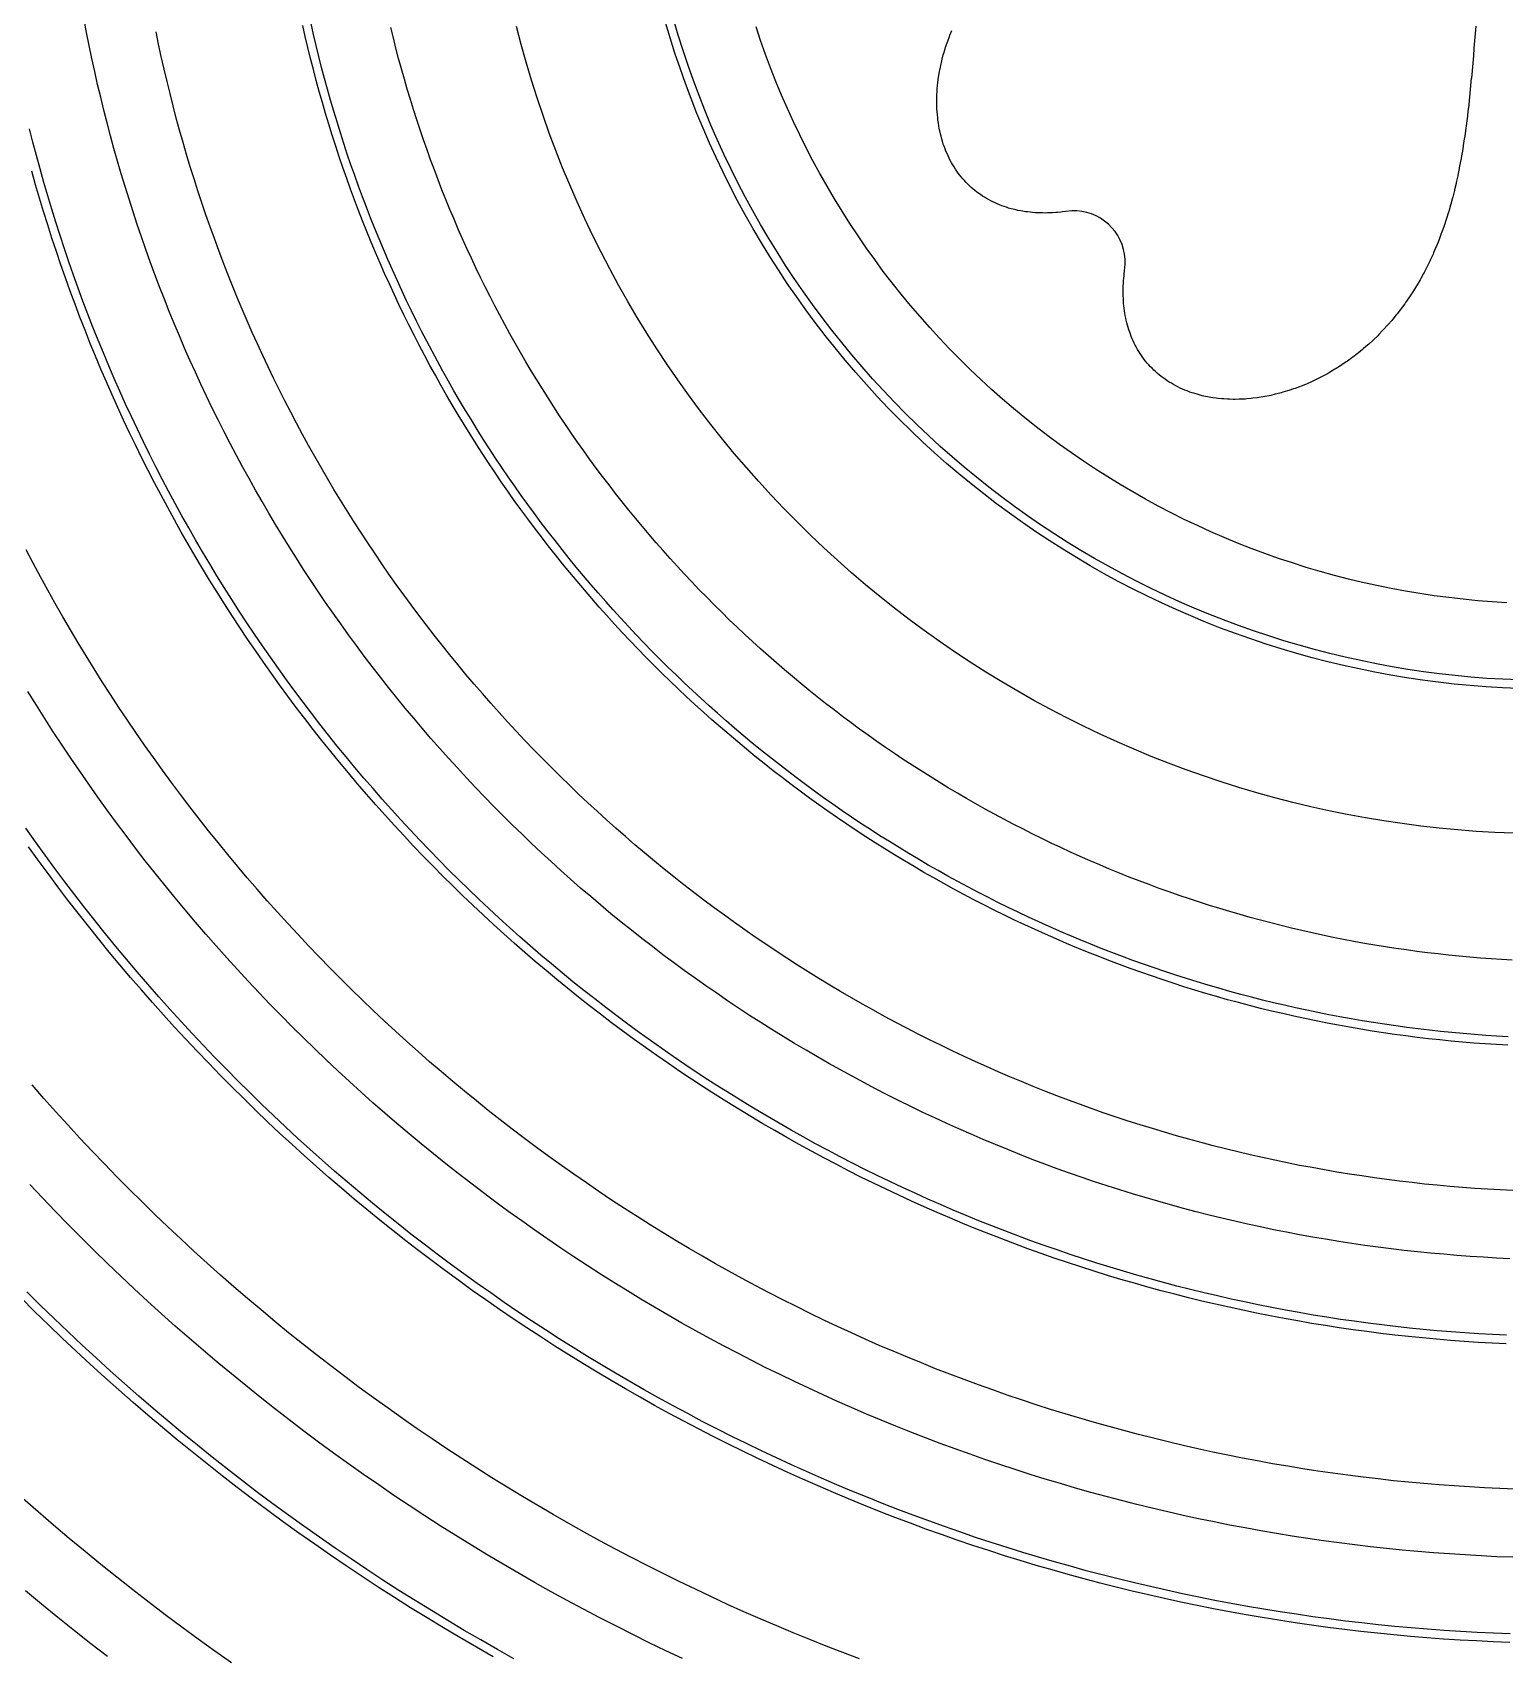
# Model space of a CAD drawing. Header units: metres. Extents: x 10 to 1210, y 10 to 2773.
# Drawn here: x 278.9 to 451.6, y 2079.5 to 2270 of the extents above; entities that cross this region are included whole.
import ezdxf

# ---------------------------------------------------------------- set-up
doc = ezdxf.new("R2010")
doc.units = ezdxf.units.M
for name, color, linetype in [('ACIKLIK', 5, 'Continuous'), ('CAM_SABLON', 4, 'Continuous'), ('DIS_KENAR_V91_Z3', 1, 'Continuous'), ('LAMBA_T4_Z4', 3, 'Continuous')]:
    doc.layers.add(name, color=color, linetype=linetype)

msp = doc.modelspace()

# ---------------------------------------------------------------- linework, layer by layer
at = {"layer": 'ACIKLIK'}
for points in [[(452.24, 2126.17), (450.68, 2126.24), (449.13, 2126.33), (447.58, 2126.43), (446.03, 2126.55), (444.49, 2126.68), (442.94, 2126.82), (441.39, 2126.98), (439.85, 2127.14), (438.31, 2127.33), (436.77, 2127.52), (435.23, 2127.73), (433.69, 2127.96), (432.15, 2128.19), (430.62, 2128.44), (429.09, 2128.7), (427.56, 2128.98), (426.04, 2129.27), (424.51, 2129.57), (422.99, 2129.89), (421.47, 2130.22), (419.96, 2130.56), (418.45, 2130.92), (416.94, 2131.29), (415.43, 2131.67), (413.93, 2132.07), (412.43, 2132.47), (410.94, 2132.9), (409.45, 2133.33), (407.96, 2133.78), (406.47, 2134.24), (405, 2134.71), (403.52, 2135.2), (402.05, 2135.7), (400.58, 2136.21), (399.12, 2136.73), (397.66, 2137.27), (396.21, 2137.82), (394.76, 2138.39), (393.32, 2138.96), (391.88, 2139.55), (390.45, 2140.15), (389.02, 2140.76), (387.6, 2141.39), (386.18, 2142.03), (384.77, 2142.68), (383.37, 2143.34), (381.97, 2144.01), (380.58, 2144.7), (379.19, 2145.4), (377.81, 2146.11), (376.43, 2146.84), (375.07, 2147.57), (373.7, 2148.32), (372.35, 2149.08), (371, 2149.85), (369.66, 2150.63), (368.32, 2151.42), (367, 2152.23), (365.67, 2153.05), (364.36, 2153.88), (363.05, 2154.72), (361.76, 2155.57), (360.46, 2156.43), (359.18, 2157.31), (357.9, 2158.19), (356.64, 2159.09), (355.37, 2160), (354.12, 2160.91), (352.88, 2161.84), (351.64, 2162.78), (350.41, 2163.73), (349.19, 2164.7), (347.98, 2165.67), (346.78, 2166.65), (345.58, 2167.64), (344.4, 2168.65), (343.22, 2169.66), (342.05, 2170.69), (340.89, 2171.72), (339.75, 2172.76), (338.6, 2173.82), (337.47, 2174.88), (336.35, 2175.96), (335.24, 2177.04), (334.14, 2178.14), (333.04, 2179.24), (331.96, 2180.35), (330.88, 2181.47), (329.82, 2182.6), (328.76, 2183.75), (327.72, 2184.89), (326.69, 2186.05), (325.66, 2187.22), (324.65, 2188.4), (323.64, 2189.58), (322.65, 2190.78), (321.67, 2191.98), (320.7, 2193.19), (319.73, 2194.41), (318.78, 2195.64), (317.84, 2196.88), (316.91, 2198.12), (316, 2199.37), (315.09, 2200.64), (314.19, 2201.9), (313.31, 2203.18), (312.43, 2204.46), (311.57, 2205.76), (310.72, 2207.05), (309.88, 2208.36), (309.05, 2209.67), (308.23, 2211), (307.42, 2212.32), (306.63, 2213.66), (305.85, 2215), (305.08, 2216.35), (304.32, 2217.7), (303.57, 2219.07), (302.84, 2220.43), (302.11, 2221.81), (301.4, 2223.19), (300.7, 2224.58), (300.01, 2225.97), (299.34, 2227.37), (298.68, 2228.77), (298.03, 2230.18), (297.39, 2231.6), (296.76, 2233.02), (296.15, 2234.45), (295.55, 2235.88), (294.96, 2237.32), (294.39, 2238.76), (293.82, 2240.21), (293.27, 2241.66), (292.73, 2243.12), (292.21, 2244.58), (291.7, 2246.05), (291.2, 2247.52), (290.71, 2249), (290.24, 2250.47), (289.78, 2251.96), (289.33, 2253.45), (288.9, 2254.94), (288.47, 2256.43), (288.07, 2257.93), (287.67, 2259.43), (287.29, 2260.94), (286.92, 2262.45), (286.56, 2263.96), (286.22, 2265.47), (285.89, 2266.99), (285.57, 2268.51), (285.27, 2270.04), (284.98, 2271.56)], [(452.52, 2161.2), (451.27, 2161.27), (450.02, 2161.35), (448.78, 2161.44), (447.54, 2161.54), (446.29, 2161.66), (445.05, 2161.78), (443.81, 2161.92), (442.57, 2162.07), (441.33, 2162.22), (440.1, 2162.39), (438.86, 2162.57), (437.63, 2162.76), (436.4, 2162.96), (435.17, 2163.17), (433.94, 2163.39), (432.71, 2163.63), (431.49, 2163.87), (430.27, 2164.13), (429.05, 2164.39), (427.83, 2164.67), (426.62, 2164.95), (425.41, 2165.25), (424.2, 2165.56), (422.99, 2165.87), (421.78, 2166.2), (420.58, 2166.54), (419.39, 2166.89), (418.19, 2167.25), (417, 2167.62), (415.81, 2168), (414.63, 2168.39), (413.44, 2168.79), (412.27, 2169.2), (411.09, 2169.62), (409.92, 2170.06), (408.75, 2170.5), (407.59, 2170.95), (406.43, 2171.41), (405.28, 2171.89), (404.13, 2172.37), (402.98, 2172.86), (401.84, 2173.36), (400.7, 2173.88), (399.57, 2174.4), (398.44, 2174.93), (397.31, 2175.47), (396.19, 2176.02), (395.08, 2176.59), (393.97, 2177.16), (392.87, 2177.74), (391.77, 2178.33), (390.67, 2178.93), (389.58, 2179.54), (388.5, 2180.16), (387.42, 2180.79), (386.35, 2181.43), (385.28, 2182.07), (384.22, 2182.73), (383.17, 2183.4), (382.12, 2184.07), (381.07, 2184.75), (380.04, 2185.45), (379, 2186.15), (377.98, 2186.86), (376.96, 2187.58), (375.95, 2188.31), (374.94, 2189.05), (373.94, 2189.8), (372.95, 2190.55), (371.96, 2191.31), (370.98, 2192.09), (370.01, 2192.87), (369.04, 2193.66), (368.08, 2194.46), (367.13, 2195.26), (366.18, 2196.08), (365.25, 2196.9), (364.31, 2197.73), (363.39, 2198.57), (362.47, 2199.42), (361.57, 2200.27), (360.66, 2201.13), (359.77, 2202.01), (358.88, 2202.88), (358.01, 2203.77), (357.13, 2204.66), (356.27, 2205.57), (355.42, 2206.47), (354.57, 2207.39), (353.73, 2208.31), (352.9, 2209.25), (352.08, 2210.18), (351.26, 2211.13), (350.46, 2212.08), (349.66, 2213.04), (348.87, 2214.01), (348.09, 2214.98), (347.31, 2215.96), (346.55, 2216.95), (345.8, 2217.94), (345.05, 2218.94), (344.31, 2219.95), (343.58, 2220.96), (342.86, 2221.98), (342.15, 2223), (341.45, 2224.04), (340.75, 2225.07), (340.07, 2226.12), (339.4, 2227.17), (338.73, 2228.22), (338.07, 2229.28), (337.43, 2230.35), (336.79, 2231.42), (336.16, 2232.5), (335.54, 2233.58), (334.93, 2234.67), (334.33, 2235.77), (333.74, 2236.87), (333.16, 2237.97), (332.59, 2239.08), (332.02, 2240.19), (331.47, 2241.31), (330.93, 2242.44), (330.4, 2243.57), (329.88, 2244.7), (329.36, 2245.84), (328.86, 2246.98), (328.37, 2248.13), (327.89, 2249.28), (327.41, 2250.43), (326.95, 2251.59), (326.5, 2252.75), (326.06, 2253.92), (325.62, 2255.09), (325.2, 2256.27), (324.79, 2257.44), (324.39, 2258.63), (324, 2259.81), (323.62, 2261), (323.25, 2262.19), (322.89, 2263.39), (322.54, 2264.58), (322.2, 2265.78), (321.87, 2266.99), (321.56, 2268.2), (321.25, 2269.41), (320.95, 2270.62)], [(451.87, 2203.14), (450.16, 2203.24), (448.46, 2203.37), (446.76, 2203.54), (445.06, 2203.73), (443.36, 2203.95), (441.67, 2204.21), (439.98, 2204.49), (438.3, 2204.8), (436.62, 2205.14), (434.96, 2205.51), (433.29, 2205.91), (431.64, 2206.34), (429.99, 2206.8), (428.35, 2207.28), (426.72, 2207.8), (425.09, 2208.34), (423.48, 2208.91), (421.88, 2209.51), (420.29, 2210.14), (418.71, 2210.79), (417.14, 2211.47), (415.58, 2212.18), (414.04, 2212.92), (412.51, 2213.68), (410.99, 2214.47), (409.49, 2215.29), (408, 2216.13), (406.53, 2217), (405.07, 2217.89), (403.63, 2218.81), (402.2, 2219.76), (400.79, 2220.72), (399.4, 2221.72), (398.02, 2222.73), (396.67, 2223.78), (395.33, 2224.84), (394.01, 2225.93), (392.71, 2227.04), (391.43, 2228.17), (390.16, 2229.33), (388.92, 2230.51), (387.7, 2231.7), (386.51, 2232.92), (385.33, 2234.16), (384.17, 2235.43), (383.04, 2236.71), (381.93, 2238.01), (380.84, 2239.33), (379.78, 2240.67), (378.73, 2242.02), (377.72, 2243.4), (376.72, 2244.79), (375.76, 2246.2), (374.81, 2247.63), (373.89, 2249.07), (373, 2250.53), (372.13, 2252), (371.29, 2253.49), (370.47, 2254.99), (369.68, 2256.51), (368.92, 2258.04), (368.18, 2259.58), (367.47, 2261.14), (366.79, 2262.71), (366.14, 2264.29), (365.51, 2265.88), (364.91, 2267.48), (364.34, 2269.09), (363.8, 2270.72)], [(452.57, 2091.13), (450.71, 2091.2), (448.85, 2091.29), (447, 2091.4), (445.14, 2091.52), (443.29, 2091.66), (441.44, 2091.81), (439.58, 2091.98), (437.74, 2092.17), (435.89, 2092.37), (434.04, 2092.59), (432.2, 2092.82), (430.36, 2093.07), (428.52, 2093.34), (426.68, 2093.62), (424.84, 2093.92), (423.01, 2094.24), (421.18, 2094.57), (419.36, 2094.91), (417.53, 2095.28), (415.71, 2095.65), (413.9, 2096.05), (412.09, 2096.46), (410.28, 2096.89), (408.47, 2097.33), (406.67, 2097.78), (404.87, 2098.26), (403.08, 2098.75), (401.29, 2099.25), (399.5, 2099.77), (397.72, 2100.31), (395.95, 2100.86), (394.18, 2101.43), (392.41, 2102.01), (390.65, 2102.6), (388.9, 2103.22), (387.15, 2103.85), (385.41, 2104.49), (383.67, 2105.15), (381.94, 2105.82), (380.21, 2106.51), (378.49, 2107.21), (376.77, 2107.93), (375.07, 2108.67), (373.37, 2109.42), (371.67, 2110.18), (369.98, 2110.96), (368.3, 2111.75), (366.63, 2112.56), (364.96, 2113.38), (363.3, 2114.22), (361.65, 2115.07), (360, 2115.93), (358.37, 2116.81), (356.74, 2117.71), (355.11, 2118.61), (353.5, 2119.54), (351.89, 2120.47), (350.3, 2121.42), (348.71, 2122.39), (347.13, 2123.37), (345.56, 2124.36), (343.99, 2125.36), (342.44, 2126.38), (340.89, 2127.42), (339.36, 2128.46), (337.83, 2129.52), (336.31, 2130.59), (334.8, 2131.68), (333.3, 2132.78), (331.81, 2133.89), (330.33, 2135.02), (328.86, 2136.15), (327.4, 2137.3), (325.95, 2138.47), (324.52, 2139.64), (323.09, 2140.83), (321.67, 2142.03), (320.26, 2143.25), (318.86, 2144.47), (317.48, 2145.71), (316.1, 2146.96), (314.73, 2148.22), (313.38, 2149.5), (312.04, 2150.78), (310.71, 2152.08), (309.39, 2153.39), (308.08, 2154.71), (306.78, 2156.04), (305.5, 2157.38), (304.22, 2158.73), (302.96, 2160.1), (301.71, 2161.48), (300.47, 2162.86), (299.25, 2164.26), (298.03, 2165.67), (296.83, 2167.09), (295.64, 2168.52), (294.47, 2169.95), (293.3, 2171.4), (292.15, 2172.86), (291.02, 2174.33), (289.89, 2175.81), (288.78, 2177.3), (287.68, 2178.8), (286.59, 2180.31), (285.52, 2181.83), (284.46, 2183.36), (283.42, 2184.89), (282.38, 2186.44), (281.36, 2187.99), (280.36, 2189.56), (279.37, 2191.13), (278.39, 2192.71)], [(355.19, 2079.24), (353.23, 2080.16), (351.28, 2081.1), (349.34, 2082.06), (347.41, 2083.03), (345.49, 2084.02), (343.57, 2085.03), (341.66, 2086.05), (339.77, 2087.09), (337.88, 2088.15), (336, 2089.23), (334.13, 2090.32), (332.27, 2091.42), (330.42, 2092.55), (328.58, 2093.68), (326.75, 2094.84), (324.93, 2096.01), (323.12, 2097.2), (321.32, 2098.4), (319.53, 2099.62), (317.75, 2100.85), (315.99, 2102.1), (314.23, 2103.36), (312.48, 2104.64), (310.75, 2105.94), (309.03, 2107.25), (307.32, 2108.57), (305.62, 2109.91), (303.93, 2111.27), (302.25, 2112.64), (300.59, 2114.02), (298.94, 2115.42), (297.3, 2116.83), (295.67, 2118.26), (294.06, 2119.7), (292.45, 2121.16), (290.86, 2122.62), (289.29, 2124.11), (287.72, 2125.6), (286.17, 2127.11), (284.64, 2128.64), (283.11, 2130.17), (281.6, 2131.72), (280.11, 2133.29), (278.62, 2134.86)], [(287.72, 2079.48), (285.77, 2080.99), (283.83, 2082.52), (281.9, 2084.07), (279.99, 2085.63), (278.09, 2087.21)]]:
    msp.add_lwpolyline(points, dxfattribs=at)
at = {"layer": 'CAM_SABLON'}
for points in [[(453.27, 2194.07), (451.4, 2194.15), (449.54, 2194.26), (447.67, 2194.41), (445.82, 2194.59), (443.96, 2194.8), (442.11, 2195.04), (440.26, 2195.32), (438.42, 2195.63), (436.58, 2195.97), (434.75, 2196.34), (432.93, 2196.74), (431.11, 2197.18), (429.31, 2197.65), (427.51, 2198.15), (425.72, 2198.68), (423.94, 2199.24), (422.16, 2199.83), (420.4, 2200.45), (418.65, 2201.11), (416.92, 2201.79), (415.19, 2202.51), (413.48, 2203.25), (411.78, 2204.03), (410.09, 2204.83), (408.42, 2205.66), (406.77, 2206.53), (405.13, 2207.42), (403.5, 2208.34), (401.89, 2209.28), (400.3, 2210.26), (398.72, 2211.26), (397.17, 2212.29), (395.63, 2213.35), (394.11, 2214.44), (392.61, 2215.55), (391.12, 2216.68), (389.66, 2217.85), (388.22, 2219.03), (386.8, 2220.25), (385.4, 2221.48), (384.03, 2222.75), (382.67, 2224.03), (381.34, 2225.34), (380.03, 2226.67), (378.75, 2228.03), (377.48, 2229.4), (376.25, 2230.8), (375.03, 2232.22), (373.85, 2233.66), (372.68, 2235.12), (371.55, 2236.61), (370.44, 2238.11), (369.35, 2239.63), (368.29, 2241.17), (367.26, 2242.72), (366.26, 2244.3), (365.28, 2245.89), (364.34, 2247.5), (363.42, 2249.13), (362.53, 2250.77), (361.66, 2252.42), (360.83, 2254.09), (360.03, 2255.78), (359.25, 2257.48), (358.51, 2259.19), (357.79, 2260.92), (357.11, 2262.65), (356.45, 2264.4), (355.83, 2266.16), (355.24, 2267.94), (354.68, 2269.72), (354.15, 2271.51)], [(452.04, 2152.21), (450.72, 2152.28), (449.4, 2152.37), (448.07, 2152.47), (446.75, 2152.58), (445.43, 2152.7), (444.11, 2152.83), (442.79, 2152.98), (441.48, 2153.13), (440.16, 2153.3), (438.85, 2153.48), (437.53, 2153.67), (436.22, 2153.87), (434.91, 2154.08), (433.61, 2154.31), (432.3, 2154.55), (431, 2154.79), (429.7, 2155.05), (428.4, 2155.32), (427.1, 2155.6), (425.81, 2155.9), (424.52, 2156.2), (423.23, 2156.52), (421.94, 2156.84), (420.66, 2157.18), (419.38, 2157.53), (418.1, 2157.89), (416.83, 2158.26), (415.56, 2158.64), (414.29, 2159.04), (413.03, 2159.44), (411.77, 2159.85), (410.51, 2160.28), (409.26, 2160.72), (408.01, 2161.17), (406.77, 2161.63), (405.53, 2162.1), (404.29, 2162.58), (403.06, 2163.07), (401.83, 2163.57), (400.61, 2164.08), (399.39, 2164.61), (398.18, 2165.14), (396.97, 2165.69), (395.76, 2166.24), (394.56, 2166.81), (393.37, 2167.38), (392.18, 2167.97), (390.99, 2168.57), (389.81, 2169.17), (388.64, 2169.79), (387.47, 2170.42), (386.31, 2171.06), (385.15, 2171.71), (384, 2172.36), (382.85, 2173.03), (381.71, 2173.71), (380.58, 2174.4), (379.45, 2175.1), (378.33, 2175.8), (377.21, 2176.52), (376.11, 2177.25), (375, 2177.99), (373.91, 2178.73), (372.82, 2179.49), (371.73, 2180.25), (370.66, 2181.03), (369.59, 2181.81), (368.52, 2182.61), (367.47, 2183.41), (366.42, 2184.22), (365.38, 2185.04), (364.34, 2185.87), (363.32, 2186.71), (362.3, 2187.56), (361.28, 2188.42), (360.28, 2189.28), (359.28, 2190.16), (358.29, 2191.04), (357.31, 2191.93), (356.34, 2192.83), (355.37, 2193.74), (354.41, 2194.66), (353.46, 2195.59), (352.52, 2196.52), (351.59, 2197.46), (350.66, 2198.41), (349.74, 2199.37), (348.83, 2200.34), (347.93, 2201.31), (347.04, 2202.29), (346.16, 2203.28), (345.28, 2204.28), (344.42, 2205.28), (343.56, 2206.3), (342.71, 2207.32), (341.87, 2208.34), (341.04, 2209.38), (340.22, 2210.42), (339.41, 2211.47), (338.61, 2212.52), (337.81, 2213.59), (337.03, 2214.66), (336.25, 2215.73), (335.49, 2216.82), (334.73, 2217.91), (333.99, 2219), (333.25, 2220.11), (332.52, 2221.21), (331.8, 2222.33), (331.1, 2223.45), (330.4, 2224.58), (329.71, 2225.71), (329.03, 2226.85), (328.36, 2228), (327.71, 2229.15), (327.06, 2230.31), (326.42, 2231.47), (325.79, 2232.64), (325.17, 2233.81), (324.57, 2234.99), (323.97, 2236.18), (323.38, 2237.37), (322.81, 2238.56), (322.24, 2239.76), (321.69, 2240.97), (321.14, 2242.18), (320.61, 2243.39), (320.08, 2244.61), (319.57, 2245.83), (319.07, 2247.06), (318.58, 2248.29), (318.1, 2249.53), (317.63, 2250.77), (317.17, 2252.01), (316.72, 2253.26), (316.28, 2254.51), (315.85, 2255.77), (315.44, 2257.03), (315.04, 2258.29), (314.64, 2259.56), (314.26, 2260.83), (313.89, 2262.1), (313.53, 2263.38), (313.18, 2264.66), (312.84, 2265.94), (312.52, 2267.23), (312.2, 2268.52), (311.9, 2269.81), (311.6, 2271.1)], [(451.84, 2117.18), (450.21, 2117.26), (448.58, 2117.35), (446.96, 2117.46), (445.33, 2117.58), (443.7, 2117.71), (442.08, 2117.86), (440.45, 2118.02), (438.83, 2118.2), (437.21, 2118.39), (435.59, 2118.6), (433.97, 2118.82), (432.36, 2119.05), (430.75, 2119.3), (429.14, 2119.56), (427.53, 2119.84), (425.92, 2120.13), (424.32, 2120.44), (422.72, 2120.75), (421.12, 2121.09), (419.53, 2121.43), (417.93, 2121.79), (416.35, 2122.17), (414.76, 2122.55), (413.18, 2122.96), (411.6, 2123.37), (410.03, 2123.8), (408.46, 2124.24), (406.89, 2124.7), (405.33, 2125.17), (403.77, 2125.66), (402.21, 2126.15), (400.66, 2126.66), (399.12, 2127.19), (397.58, 2127.73), (396.04, 2128.28), (394.51, 2128.84), (392.99, 2129.42), (391.46, 2130.01), (389.95, 2130.62), (388.44, 2131.23), (386.93, 2131.87), (385.43, 2132.51), (383.94, 2133.17), (382.45, 2133.84), (380.97, 2134.52), (379.49, 2135.22), (378.02, 2135.93), (376.56, 2136.65), (375.1, 2137.38), (373.65, 2138.13), (372.21, 2138.89), (370.77, 2139.66), (369.34, 2140.45), (367.92, 2141.24), (366.5, 2142.05), (365.09, 2142.88), (363.69, 2143.71), (362.29, 2144.56), (360.91, 2145.42), (359.53, 2146.29), (358.15, 2147.17), (356.79, 2148.06), (355.43, 2148.97), (354.08, 2149.89), (352.74, 2150.82), (351.41, 2151.76), (350.08, 2152.71), (348.77, 2153.68), (347.46, 2154.66), (346.16, 2155.64), (344.87, 2156.64), (343.59, 2157.65), (342.32, 2158.67), (341.05, 2159.71), (339.8, 2160.75), (338.55, 2161.8), (337.32, 2162.87), (336.09, 2163.95), (334.87, 2165.03), (333.66, 2166.13), (332.47, 2167.24), (331.28, 2168.36), (330.1, 2169.48), (328.93, 2170.62), (327.77, 2171.77), (326.62, 2172.93), (325.48, 2174.1), (324.36, 2175.28), (323.24, 2176.47), (322.13, 2177.66), (321.03, 2178.87), (319.95, 2180.09), (318.87, 2181.32), (317.8, 2182.55), (316.75, 2183.8), (315.71, 2185.05), (314.67, 2186.32), (313.65, 2187.59), (312.64, 2188.87), (311.64, 2190.16), (310.66, 2191.46), (309.68, 2192.77), (308.71, 2194.08), (307.76, 2195.41), (306.82, 2196.74), (305.89, 2198.08), (304.97, 2199.43), (304.06, 2200.79), (303.17, 2202.15), (302.29, 2203.53), (301.42, 2204.91), (300.56, 2206.29), (299.71, 2207.69), (298.88, 2209.09), (298.05, 2210.5), (297.24, 2211.92), (296.45, 2213.34), (295.66, 2214.77), (294.89, 2216.21), (294.13, 2217.65), (293.38, 2219.1), (292.65, 2220.56), (291.93, 2222.02), (291.22, 2223.49), (290.52, 2224.97), (289.84, 2226.45), (289.17, 2227.94), (288.51, 2229.43), (287.87, 2230.93), (287.23, 2232.44), (286.62, 2233.95), (286.01, 2235.46), (285.42, 2236.99), (284.84, 2238.51), (284.28, 2240.04), (283.73, 2241.58), (283.19, 2243.12), (282.66, 2244.66), (282.15, 2246.21), (281.66, 2247.77), (281.17, 2249.33), (280.7, 2250.89), (280.24, 2252.46), (279.8, 2254.03), (279.37, 2255.6), (278.96, 2257.18), (278.55, 2258.76)], [(452.25, 2082.14), (450.32, 2082.21), (448.38, 2082.3), (446.45, 2082.41), (444.51, 2082.54), (442.58, 2082.68), (440.65, 2082.84), (438.72, 2083.02), (436.79, 2083.22), (434.87, 2083.43), (432.95, 2083.65), (431.02, 2083.9), (429.1, 2084.16), (427.19, 2084.44), (425.27, 2084.73), (423.36, 2085.04), (421.45, 2085.37), (419.54, 2085.72), (417.64, 2086.08), (415.74, 2086.46), (413.84, 2086.85), (411.95, 2087.26), (410.06, 2087.69), (408.18, 2088.13), (406.29, 2088.59), (404.42, 2089.07), (402.54, 2089.56), (400.67, 2090.07), (398.81, 2090.6), (396.95, 2091.14), (395.09, 2091.7), (393.24, 2092.28), (391.4, 2092.87), (389.56, 2093.47), (387.72, 2094.1), (385.89, 2094.73), (384.07, 2095.39), (382.25, 2096.06), (380.44, 2096.75), (378.64, 2097.45), (376.84, 2098.17), (375.04, 2098.9), (373.26, 2099.65), (371.48, 2100.41), (369.7, 2101.19), (367.94, 2101.99), (366.18, 2102.8), (364.43, 2103.63), (362.68, 2104.47), (360.94, 2105.32), (359.21, 2106.2), (357.49, 2107.08), (355.78, 2107.99), (354.07, 2108.9), (352.37, 2109.83), (350.68, 2110.78), (349, 2111.74), (347.33, 2112.72), (345.66, 2113.71), (344.01, 2114.71), (342.36, 2115.73), (340.72, 2116.77), (339.09, 2117.82), (337.47, 2118.88), (335.86, 2119.95), (334.26, 2121.04), (332.67, 2122.15), (331.08, 2123.27), (329.51, 2124.4), (327.95, 2125.54), (326.4, 2126.7), (324.86, 2127.88), (323.32, 2129.06), (321.8, 2130.26), (320.29, 2131.47), (318.79, 2132.7), (317.3, 2133.94), (315.82, 2135.19), (314.36, 2136.45), (312.9, 2137.73), (311.45, 2139.02), (310.02, 2140.32), (308.6, 2141.64), (307.19, 2142.97), (305.79, 2144.31), (304.4, 2145.66), (303.02, 2147.02), (301.66, 2148.4), (300.31, 2149.79), (298.97, 2151.19), (297.64, 2152.6), (296.32, 2154.02), (295.02, 2155.45), (293.73, 2156.9), (292.45, 2158.36), (291.19, 2159.82), (289.94, 2161.3), (288.7, 2162.79), (287.47, 2164.29), (286.26, 2165.8), (285.06, 2167.32), (283.88, 2168.86), (282.7, 2170.4), (281.54, 2171.95), (280.4, 2173.51), (279.27, 2175.08), (278.15, 2176.67)], [(335.4, 2079.22), (333.45, 2080.32), (331.5, 2081.43), (329.56, 2082.56), (327.64, 2083.71), (325.72, 2084.87), (323.81, 2086.05), (321.91, 2087.25), (320.03, 2088.46), (318.15, 2089.69), (316.29, 2090.94), (314.43, 2092.2), (312.59, 2093.48), (310.76, 2094.77), (308.94, 2096.08), (307.13, 2097.41), (305.33, 2098.75), (303.55, 2100.11), (301.78, 2101.48), (300.01, 2102.87), (298.26, 2104.27), (296.53, 2105.69), (294.8, 2107.13), (293.09, 2108.58), (291.39, 2110.04), (289.71, 2111.52), (288.03, 2113.01), (286.37, 2114.52), (284.73, 2116.04), (283.09, 2117.58), (281.47, 2119.13), (279.87, 2120.69), (278.27, 2122.27)]]:
    msp.add_lwpolyline(points, dxfattribs=at)
at = {"layer": 'DIS_KENAR_V91_Z3'}
for points in [[(452.58, 2134.16), (451.1, 2134.23), (449.62, 2134.32), (448.14, 2134.41), (446.66, 2134.52), (445.18, 2134.65), (443.71, 2134.78), (442.23, 2134.93), (440.76, 2135.09), (439.28, 2135.27), (437.81, 2135.45), (436.34, 2135.65), (434.87, 2135.87), (433.41, 2136.09), (431.94, 2136.33), (430.48, 2136.58), (429.02, 2136.85), (427.56, 2137.12), (426.11, 2137.41), (424.66, 2137.71), (423.21, 2138.03), (421.76, 2138.36), (420.31, 2138.7), (418.87, 2139.05), (417.44, 2139.41), (416, 2139.79), (414.57, 2140.18), (413.14, 2140.59), (411.72, 2141), (410.3, 2141.43), (408.88, 2141.87), (407.47, 2142.32), (406.06, 2142.78), (404.65, 2143.26), (403.25, 2143.75), (401.86, 2144.25), (400.46, 2144.77), (399.08, 2145.29), (397.69, 2145.83), (396.32, 2146.38), (394.94, 2146.94), (393.58, 2147.51), (392.21, 2148.1), (390.85, 2148.7), (389.5, 2149.31), (388.15, 2149.93), (386.81, 2150.56), (385.48, 2151.21), (384.15, 2151.86), (382.82, 2152.53), (381.5, 2153.21), (380.19, 2153.9), (378.88, 2154.6), (377.58, 2155.31), (376.29, 2156.04), (375, 2156.78), (373.72, 2157.52), (372.44, 2158.28), (371.18, 2159.05), (369.91, 2159.83), (368.66, 2160.62), (367.41, 2161.43), (366.17, 2162.24), (364.94, 2163.06), (363.71, 2163.9), (362.49, 2164.74), (361.28, 2165.6), (360.08, 2166.47), (358.88, 2167.34), (357.69, 2168.23), (356.51, 2169.13), (355.34, 2170.04), (354.17, 2170.96), (353.02, 2171.89), (351.87, 2172.82), (350.73, 2173.77), (349.59, 2174.73), (348.47, 2175.7), (347.35, 2176.68), (346.25, 2177.67), (345.15, 2178.66), (344.06, 2179.67), (342.98, 2180.69), (341.91, 2181.71), (340.85, 2182.75), (339.79, 2183.79), (338.75, 2184.85), (337.71, 2185.91), (336.69, 2186.98), (335.67, 2188.06), (334.66, 2189.15), (333.67, 2190.25), (332.68, 2191.35), (331.7, 2192.47), (330.73, 2193.59), (329.77, 2194.73), (328.82, 2195.87), (327.89, 2197.02), (326.96, 2198.17), (326.04, 2199.34), (325.13, 2200.51), (324.23, 2201.69), (323.34, 2202.88), (322.47, 2204.08), (321.6, 2205.28), (320.74, 2206.49), (319.9, 2207.71), (319.06, 2208.94), (318.24, 2210.17), (317.43, 2211.41), (316.62, 2212.66), (315.83, 2213.91), (315.05, 2215.18), (314.28, 2216.44), (313.52, 2217.72), (312.78, 2219), (312.04, 2220.29), (311.31, 2221.58), (310.6, 2222.88), (309.9, 2224.19), (309.21, 2225.5), (308.53, 2226.82), (307.86, 2228.15), (307.21, 2229.48), (306.56, 2230.81), (305.93, 2232.15), (305.31, 2233.5), (304.7, 2234.85), (304.1, 2236.21), (303.51, 2237.58), (302.94, 2238.94), (302.38, 2240.32), (301.83, 2241.69), (301.29, 2243.08), (300.77, 2244.46), (300.25, 2245.86), (299.75, 2247.25), (299.26, 2248.65), (298.78, 2250.06), (298.32, 2251.47), (297.87, 2252.88), (297.43, 2254.3), (297, 2255.72), (296.59, 2257.14), (296.18, 2258.57), (295.79, 2260), (295.41, 2261.44), (295.05, 2262.87), (294.7, 2264.31), (294.36, 2265.76), (294.03, 2267.21), (293.71, 2268.66), (293.41, 2270.11)], [(452.64, 2176.08), (450.46, 2176.17), (448.28, 2176.3), (446.11, 2176.48), (443.93, 2176.68), (441.77, 2176.93), (439.6, 2177.22), (437.45, 2177.54), (435.29, 2177.9), (433.15, 2178.3), (431.01, 2178.73), (428.88, 2179.2), (426.76, 2179.71), (424.65, 2180.26), (422.55, 2180.84), (420.45, 2181.46), (418.37, 2182.12), (416.3, 2182.81), (414.25, 2183.54), (412.2, 2184.3), (410.17, 2185.1), (408.16, 2185.94), (406.16, 2186.81), (404.17, 2187.71), (402.2, 2188.65), (400.25, 2189.62), (398.32, 2190.63), (396.4, 2191.67), (394.5, 2192.75), (392.62, 2193.85), (390.76, 2194.99), (388.92, 2196.17), (387.1, 2197.37), (385.3, 2198.61), (383.53, 2199.87), (381.77, 2201.17), (380.04, 2202.5), (378.33, 2203.86), (376.65, 2205.24), (374.99, 2206.66), (373.36, 2208.11), (371.75, 2209.58), (370.17, 2211.08), (368.61, 2212.61), (367.08, 2214.17), (365.58, 2215.75), (364.11, 2217.36), (362.66, 2218.99), (361.24, 2220.65), (359.86, 2222.33), (358.5, 2224.04), (357.17, 2225.77), (355.87, 2227.53), (354.61, 2229.3), (353.37, 2231.1), (352.17, 2232.92), (350.99, 2234.76), (349.85, 2236.62), (348.75, 2238.5), (347.67, 2240.4), (346.63, 2242.32), (345.62, 2244.25), (344.65, 2246.2), (343.71, 2248.17), (342.81, 2250.16), (341.94, 2252.16), (341.1, 2254.17), (340.3, 2256.2), (339.54, 2258.25), (338.81, 2260.3), (338.12, 2262.37), (337.46, 2264.45), (336.84, 2266.55), (336.26, 2268.65), (335.71, 2270.76)], [(448.24, 2270.79), (448.17, 2269.93), (448.09, 2269.06), (448.02, 2268.19), (447.95, 2267.32), (447.95, 2267.32), (447.87, 2266.45), (447.87, 2266.44), (447.8, 2265.58), (447.79, 2265.56), (447.72, 2264.7), (447.71, 2264.68), (447.63, 2263.82), (447.63, 2263.79), (447.55, 2262.94), (447.54, 2262.9), (447.45, 2262.05), (447.45, 2262.02), (447.36, 2261.17), (447.35, 2261.13), (447.25, 2260.29), (447.25, 2260.24), (447.14, 2259.4), (447.14, 2259.35), (447.02, 2258.52), (447.02, 2258.47), (446.9, 2257.64), (446.89, 2257.58), (446.76, 2256.77), (446.75, 2256.7), (446.62, 2255.89), (446.61, 2255.82), (446.47, 2255.02), (446.45, 2254.95), (446.3, 2254.15), (446.29, 2254.07), (446.13, 2253.29), (446.11, 2253.21), (445.94, 2252.43), (445.92, 2252.34), (445.74, 2251.58), (445.72, 2251.49), (445.53, 2250.73), (445.5, 2250.64), (445.3, 2249.89), (445.27, 2249.79), (445.06, 2249.06), (445.03, 2248.95), (444.8, 2248.23), (444.77, 2248.12), (444.52, 2247.37), (444.48, 2247.25), (444.23, 2246.55), (444.19, 2246.44), (443.93, 2245.75), (443.88, 2245.63), (443.61, 2244.96), (443.56, 2244.84), (443.28, 2244.18), (443.22, 2244.05), (442.93, 2243.41), (442.87, 2243.28), (442.56, 2242.65), (442.49, 2242.52), (442.17, 2241.9), (442.1, 2241.77), (441.77, 2241.16), (441.7, 2241.03), (441.36, 2240.44), (441.28, 2240.31), (440.92, 2239.73), (440.84, 2239.6), (440.47, 2239.03), (440.38, 2238.9), (440, 2238.35), (439.91, 2238.22), (439.52, 2237.69), (439.42, 2237.55), (439.01, 2237.03), (438.91, 2236.9), (438.5, 2236.4), (438.39, 2236.27), (437.96, 2235.78), (437.85, 2235.65), (437.41, 2235.18), (437.3, 2235.06), (436.85, 2234.6), (436.73, 2234.47), (436.27, 2234.03), (436.15, 2233.91), (435.68, 2233.48), (435.55, 2233.37), (435.07, 2232.96), (434.94, 2232.84), (434.46, 2232.45), (434.32, 2232.34), (433.82, 2231.96), (433.68, 2231.86), (433.18, 2231.49), (433.04, 2231.39), (432.53, 2231.05), (432.38, 2230.95), (431.87, 2230.62), (431.71, 2230.53), (431.2, 2230.22), (431.04, 2230.13), (430.52, 2229.84), (430.36, 2229.75), (429.83, 2229.48), (429.66, 2229.4), (429.13, 2229.15), (428.97, 2229.07), (428.44, 2228.83), (428.27, 2228.76), (427.73, 2228.55), (427.56, 2228.48), (427.03, 2228.28), (426.85, 2228.22), (426.32, 2228.04), (426.13, 2227.98), (425.61, 2227.83), (425.42, 2227.77), (424.9, 2227.64), (424.71, 2227.59), (424.19, 2227.47), (423.99, 2227.43), (423.48, 2227.33), (423.28, 2227.29), (422.78, 2227.21), (422.57, 2227.18), (422.08, 2227.12), (421.87, 2227.1), (421.38, 2227.06), (421.17, 2227.04), (420.69, 2227.02), (420.47, 2227.01), (420.01, 2227), (419.79, 2227), (419.34, 2227.01), (419.11, 2227.02), (418.68, 2227.05), (418.44, 2227.07), (418.02, 2227.11), (417.78, 2227.14), (417.38, 2227.19), (417.14, 2227.23), (416.75, 2227.3), (416.51, 2227.35), (416.14, 2227.43), (415.89, 2227.5), (415.54, 2227.59), (415.28, 2227.67), (414.95, 2227.77), (414.69, 2227.86), (414.38, 2227.98), (414.12, 2228.08), (413.83, 2228.21), (413.57, 2228.33), (413.29, 2228.46), (413.03, 2228.59), (412.77, 2228.73), (412.52, 2228.88), (412.27, 2229.03), (412.02, 2229.19), (411.79, 2229.35), (411.55, 2229.52), (411.33, 2229.68), (411.09, 2229.87), (410.89, 2230.04), (410.66, 2230.25), (410.47, 2230.42), (410.25, 2230.64), (410.08, 2230.82), (409.87, 2231.05), (409.7, 2231.24), (409.5, 2231.48), (409.35, 2231.67), (409.16, 2231.92), (409.02, 2232.13), (408.85, 2232.38), (408.71, 2232.6), (408.56, 2232.85), (408.43, 2233.08), (408.29, 2233.34), (408.17, 2233.58), (408.04, 2233.85), (407.93, 2234.1), (407.82, 2234.36), (407.72, 2234.63), (407.63, 2234.89), (407.53, 2235.17), (407.45, 2235.42), (407.37, 2235.72), (407.3, 2235.97), (407.23, 2236.28), (407.17, 2236.52), (407.11, 2236.84), (407.07, 2237.09), (407.02, 2237.42), (406.99, 2237.66), (406.95, 2238), (406.92, 2238.23), (406.9, 2238.59), (406.89, 2238.81), (406.87, 2239.18), (406.87, 2239.39), (406.86, 2239.78), (406.87, 2239.98), (406.88, 2240.37), (406.89, 2240.57), (406.91, 2240.97), (406.93, 2241.15), (406.97, 2241.56), (406.99, 2241.74), (407.03, 2242.06), (407.1, 2242.87), (407.1, 2243.45), (407.04, 2244.03), (406.92, 2244.6), (406.75, 2245.15), (406.52, 2245.69), (406.25, 2246.21), (405.92, 2246.69), (405.55, 2247.14), (405.14, 2247.55), (404.69, 2247.92), (404.21, 2248.25), (403.69, 2248.52), (403.15, 2248.75), (402.6, 2248.92), (402.03, 2249.04), (401.45, 2249.1), (400.86, 2249.1), (400.11, 2249.03), (400.11, 2249.03), (399.74, 2248.99), (399.56, 2248.97), (399.15, 2248.93), (398.97, 2248.91), (398.57, 2248.89), (398.37, 2248.88), (397.98, 2248.87), (397.78, 2248.86), (397.39, 2248.87), (397.18, 2248.87), (396.81, 2248.89), (396.59, 2248.9), (396.23, 2248.92), (396, 2248.95), (395.66, 2248.99), (395.42, 2249.02), (395.09, 2249.07), (394.84, 2249.11), (394.52, 2249.17), (394.28, 2249.23), (393.97, 2249.3), (393.72, 2249.37), (393.42, 2249.45), (393.17, 2249.53), (392.89, 2249.63), (392.63, 2249.72), (392.36, 2249.82), (392.1, 2249.93), (391.85, 2250.04), (391.58, 2250.17), (391.34, 2250.29), (391.08, 2250.43), (390.85, 2250.56), (390.6, 2250.71), (390.38, 2250.85), (390.13, 2251.02), (389.92, 2251.16), (389.67, 2251.35), (389.48, 2251.5), (389.24, 2251.7), (389.05, 2251.87), (388.82, 2252.08), (388.64, 2252.25), (388.42, 2252.47), (388.25, 2252.66), (388.04, 2252.89), (387.87, 2253.09), (387.68, 2253.33), (387.52, 2253.55), (387.35, 2253.79), (387.19, 2254.02), (387.03, 2254.27), (386.88, 2254.52), (386.73, 2254.77), (386.59, 2255.03), (386.46, 2255.29), (386.33, 2255.57), (386.21, 2255.83), (386.08, 2256.12), (385.98, 2256.38), (385.86, 2256.69), (385.77, 2256.95), (385.67, 2257.28), (385.59, 2257.54), (385.5, 2257.89), (385.43, 2258.14), (385.35, 2258.51), (385.3, 2258.75), (385.23, 2259.14), (385.19, 2259.38), (385.14, 2259.78), (385.11, 2260.02), (385.07, 2260.44), (385.05, 2260.68), (385.02, 2261.11), (385.01, 2261.34), (385, 2261.79), (385, 2262.01), (385.01, 2262.47), (385.02, 2262.69), (385.04, 2263.17), (385.06, 2263.38), (385.1, 2263.87), (385.12, 2264.08), (385.18, 2264.57), (385.21, 2264.78), (385.29, 2265.28), (385.33, 2265.48), (385.43, 2265.99), (385.47, 2266.19), (385.59, 2266.71), (385.64, 2266.9), (385.77, 2267.42), (385.83, 2267.61), (385.98, 2268.13), (386.04, 2268.32), (386.22, 2268.85), (386.28, 2269.03), (386.48, 2269.56), (386.55, 2269.73), (386.76, 2270.27)], [(452.85, 2099.12), (451.06, 2099.2), (449.27, 2099.28), (447.49, 2099.38), (445.7, 2099.5), (443.92, 2099.63), (442.13, 2099.78), (440.35, 2099.94), (438.57, 2100.12), (436.79, 2100.32), (435.02, 2100.53), (433.24, 2100.75), (431.47, 2101), (429.7, 2101.25), (427.93, 2101.52), (426.17, 2101.81), (424.4, 2102.11), (422.64, 2102.43), (420.88, 2102.77), (419.13, 2103.12), (417.38, 2103.48), (415.63, 2103.86), (413.89, 2104.25), (412.14, 2104.66), (410.41, 2105.09), (408.67, 2105.53), (406.94, 2105.99), (405.22, 2106.46), (403.49, 2106.94), (401.78, 2107.44), (400.06, 2107.96), (398.36, 2108.49), (396.65, 2109.03), (394.95, 2109.59), (393.26, 2110.17), (391.57, 2110.76), (389.89, 2111.36), (388.21, 2111.98), (386.53, 2112.62), (384.87, 2113.26), (383.21, 2113.93), (381.55, 2114.6), (379.9, 2115.3), (378.26, 2116), (376.62, 2116.72), (374.99, 2117.46), (373.36, 2118.21), (371.75, 2118.97), (370.13, 2119.75), (368.53, 2120.54), (366.93, 2121.34), (365.34, 2122.16), (363.76, 2123), (362.18, 2123.84), (360.61, 2124.7), (359.05, 2125.58), (357.5, 2126.46), (355.95, 2127.37), (354.42, 2128.28), (352.89, 2129.21), (351.37, 2130.15), (349.85, 2131.1), (348.35, 2132.07), (346.85, 2133.05), (345.37, 2134.05), (343.89, 2135.05), (342.42, 2136.07), (340.96, 2137.11), (339.5, 2138.15), (338.06, 2139.21), (336.63, 2140.28), (335.2, 2141.36), (333.79, 2142.46), (332.38, 2143.57), (330.99, 2144.69), (329.6, 2145.82), (328.23, 2146.96), (326.86, 2148.12), (325.51, 2149.28), (324.16, 2150.46), (322.83, 2151.66), (321.5, 2152.86), (320.19, 2154.07), (318.89, 2155.3), (317.6, 2156.54), (316.31, 2157.78), (315.04, 2159.04), (313.78, 2160.31), (312.54, 2161.6), (311.3, 2162.89), (310.07, 2164.19), (308.86, 2165.5), (307.66, 2166.83), (306.46, 2168.16), (305.28, 2169.51), (304.12, 2170.86), (302.96, 2172.23), (301.82, 2173.6), (300.69, 2174.99), (299.57, 2176.38), (298.46, 2177.79), (297.36, 2179.2), (296.28, 2180.63), (295.21, 2182.06), (294.15, 2183.5), (293.11, 2184.96), (292.07, 2186.42), (291.05, 2187.89), (290.05, 2189.37), (289.05, 2190.85), (288.07, 2192.35), (287.1, 2193.85), (286.15, 2195.37), (285.21, 2196.89), (284.28, 2198.42), (283.37, 2199.95), (282.46, 2201.5), (281.58, 2203.05), (280.7, 2204.61), (279.84, 2206.18), (279, 2207.76), (278.16, 2209.34)], [(375.95, 2079.2), (373.99, 2079.94), (372.04, 2080.7), (370.09, 2081.48), (368.16, 2082.27), (366.22, 2083.08), (364.3, 2083.91), (362.38, 2084.75), (360.47, 2085.61), (358.57, 2086.49), (356.68, 2087.38), (354.79, 2088.29), (352.91, 2089.22), (351.04, 2090.16), (349.18, 2091.12), (347.33, 2092.09), (345.48, 2093.08), (343.65, 2094.09), (341.82, 2095.11), (340, 2096.15), (338.19, 2097.21), (336.39, 2098.28), (334.6, 2099.37), (332.82, 2100.47), (331.05, 2101.59), (329.29, 2102.72), (327.54, 2103.87), (325.79, 2105.03), (324.06, 2106.21), (322.34, 2107.4), (320.63, 2108.61), (318.93, 2109.84), (317.24, 2111.07), (315.56, 2112.33), (313.9, 2113.6), (312.24, 2114.88), (310.6, 2116.17), (308.96, 2117.48), (307.34, 2118.81), (305.73, 2120.15), (304.13, 2121.5), (302.55, 2122.87), (300.97, 2124.25), (299.41, 2125.65), (297.86, 2127.05), (296.32, 2128.48), (294.79, 2129.91), (293.28, 2131.36), (291.78, 2132.82), (290.29, 2134.29), (288.82, 2135.78), (287.36, 2137.28), (285.91, 2138.79), (284.48, 2140.32), (283.05, 2141.86), (281.65, 2143.41), (280.25, 2144.97), (278.87, 2146.55)], [(302.27, 2078.73), (300.31, 2080.12), (298.36, 2081.52), (296.42, 2082.94), (294.5, 2084.38), (292.59, 2085.83), (290.69, 2087.3), (288.81, 2088.78), (286.94, 2090.28), (285.08, 2091.8), (283.23, 2093.34), (281.4, 2094.89), (279.58, 2096.45), (277.78, 2098.04)]]:
    msp.add_lwpolyline(points, dxfattribs=at)
at = {"layer": 'LAMBA_T4_Z4'}
for points in [[(451.99, 2151.21), (450.66, 2151.29), (449.33, 2151.37), (448, 2151.47), (446.67, 2151.58), (445.34, 2151.7), (444.01, 2151.84), (442.68, 2151.98), (441.35, 2152.14), (440.03, 2152.31), (438.71, 2152.49), (437.39, 2152.68), (436.07, 2152.88), (434.75, 2153.1), (433.43, 2153.32), (432.12, 2153.56), (430.81, 2153.81), (429.5, 2154.07), (428.19, 2154.34), (426.88, 2154.63), (425.58, 2154.92), (424.28, 2155.23), (422.99, 2155.54), (421.69, 2155.87), (420.4, 2156.21), (419.11, 2156.56), (417.83, 2156.93), (416.55, 2157.3), (415.27, 2157.69), (413.99, 2158.08), (412.72, 2158.49), (411.45, 2158.91), (410.19, 2159.34), (408.93, 2159.78), (407.67, 2160.23), (406.42, 2160.69), (405.17, 2161.16), (403.93, 2161.65), (402.69, 2162.14), (401.45, 2162.65), (400.22, 2163.16), (398.99, 2163.69), (397.77, 2164.23), (396.55, 2164.78), (395.34, 2165.34), (394.13, 2165.9), (392.93, 2166.48), (391.73, 2167.08), (390.54, 2167.68), (389.35, 2168.29), (388.17, 2168.91), (386.99, 2169.54), (385.82, 2170.18), (384.66, 2170.84), (383.5, 2171.5), (382.35, 2172.17), (381.2, 2172.85), (380.06, 2173.55), (378.92, 2174.25), (377.79, 2174.96), (376.67, 2175.68), (375.55, 2176.42), (374.44, 2177.16), (373.34, 2177.91), (372.24, 2178.67), (371.15, 2179.44), (370.07, 2180.22), (368.99, 2181.01), (367.92, 2181.81), (366.86, 2182.62), (365.8, 2183.43), (364.76, 2184.26), (363.71, 2185.1), (362.68, 2185.94), (361.65, 2186.8), (360.63, 2187.66), (359.62, 2188.53), (358.62, 2189.41), (357.62, 2190.3), (356.63, 2191.2), (355.65, 2192.1), (354.68, 2193.02), (353.72, 2193.94), (352.76, 2194.87), (351.81, 2195.81), (350.87, 2196.76), (349.94, 2197.72), (349.02, 2198.68), (348.1, 2199.65), (347.2, 2200.63), (346.3, 2201.62), (345.41, 2202.62), (344.53, 2203.62), (343.66, 2204.63), (342.8, 2205.65), (341.94, 2206.68), (341.1, 2207.71), (340.26, 2208.76), (339.43, 2209.8), (338.62, 2210.86), (337.81, 2211.92), (337.01, 2212.99), (336.22, 2214.07), (335.44, 2215.15), (334.67, 2216.24), (333.91, 2217.34), (333.16, 2218.44), (332.42, 2219.55), (331.68, 2220.67), (330.96, 2221.79), (330.25, 2222.92), (329.55, 2224.06), (328.85, 2225.2), (328.17, 2226.35), (327.5, 2227.5), (326.84, 2228.66), (326.18, 2229.82), (325.54, 2230.99), (324.91, 2232.17), (324.29, 2233.35), (323.68, 2234.54), (323.08, 2235.73), (322.48, 2236.93), (321.9, 2238.13), (321.34, 2239.34), (320.78, 2240.55), (320.23, 2241.77), (319.69, 2242.99), (319.16, 2244.22), (318.65, 2245.45), (318.14, 2246.69), (317.65, 2247.93), (317.16, 2249.17), (316.69, 2250.42), (316.23, 2251.67), (315.78, 2252.93), (315.34, 2254.19), (314.91, 2255.45), (314.49, 2256.72), (314.08, 2257.99), (313.69, 2259.27), (313.3, 2260.55), (312.93, 2261.83), (312.56, 2263.11), (312.21, 2264.4), (311.87, 2265.69), (311.54, 2266.99), (311.23, 2268.28), (310.92, 2269.58), (310.63, 2270.88)], [(453.23, 2193.07), (451.35, 2193.15), (449.47, 2193.26), (447.59, 2193.41), (445.71, 2193.59), (443.84, 2193.81), (441.97, 2194.05), (440.11, 2194.33), (438.25, 2194.64), (436.39, 2194.98), (434.55, 2195.36), (432.71, 2195.77), (430.87, 2196.21), (429.05, 2196.68), (427.23, 2197.18), (425.42, 2197.72), (423.63, 2198.29), (421.84, 2198.88), (420.06, 2199.51), (418.3, 2200.17), (416.54, 2200.86), (414.8, 2201.59), (413.07, 2202.34), (411.36, 2203.12), (409.66, 2203.93), (407.97, 2204.77), (406.3, 2205.64), (404.64, 2206.54), (403, 2207.47), (401.38, 2208.43), (399.77, 2209.41), (398.18, 2210.42), (396.61, 2211.46), (395.05, 2212.53), (393.52, 2213.63), (392, 2214.75), (390.51, 2215.9), (389.03, 2217.07), (387.58, 2218.27), (386.15, 2219.49), (384.73, 2220.74), (383.34, 2222.01), (381.98, 2223.31), (380.63, 2224.63), (379.31, 2225.98), (378.01, 2227.34), (376.74, 2228.73), (375.49, 2230.15), (374.27, 2231.58), (373.07, 2233.03), (371.9, 2234.51), (370.75, 2236), (369.63, 2237.52), (368.53, 2239.05), (367.46, 2240.61), (366.42, 2242.18), (365.41, 2243.77), (364.43, 2245.38), (363.47, 2247), (362.54, 2248.64), (361.64, 2250.3), (360.77, 2251.97), (359.93, 2253.66), (359.12, 2255.36), (358.34, 2257.07), (357.59, 2258.8), (356.86, 2260.54), (356.17, 2262.3), (355.51, 2264.06), (354.88, 2265.84), (354.29, 2267.63), (353.72, 2269.42), (353.18, 2271.23)], [(451.8, 2116.18), (450.16, 2116.26), (448.52, 2116.35), (446.89, 2116.46), (445.25, 2116.58), (443.61, 2116.72), (441.98, 2116.87), (440.35, 2117.03), (438.72, 2117.21), (437.09, 2117.4), (435.46, 2117.61), (433.84, 2117.83), (432.21, 2118.07), (430.59, 2118.31), (428.97, 2118.58), (427.35, 2118.86), (425.74, 2119.15), (424.13, 2119.45), (422.52, 2119.77), (420.91, 2120.11), (419.31, 2120.46), (417.71, 2120.82), (416.11, 2121.19), (414.52, 2121.58), (412.93, 2121.99), (411.34, 2122.41), (409.76, 2122.84), (408.18, 2123.28), (406.61, 2123.74), (405.03, 2124.21), (403.47, 2124.7), (401.9, 2125.2), (400.35, 2125.72), (398.79, 2126.24), (397.24, 2126.78), (395.7, 2127.34), (394.16, 2127.91), (392.63, 2128.49), (391.1, 2129.08), (389.57, 2129.69), (388.06, 2130.31), (386.54, 2130.95), (385.04, 2131.59), (383.53, 2132.25), (382.04, 2132.93), (380.55, 2133.61), (379.06, 2134.31), (377.59, 2135.03), (376.11, 2135.75), (374.65, 2136.49), (373.19, 2137.24), (371.74, 2138.01), (370.29, 2138.78), (368.86, 2139.57), (367.42, 2140.37), (366, 2141.19), (364.58, 2142.01), (363.17, 2142.85), (361.77, 2143.7), (360.38, 2144.57), (358.99, 2145.44), (357.61, 2146.33), (356.24, 2147.23), (354.87, 2148.14), (353.52, 2149.06), (352.17, 2150), (350.83, 2150.95), (349.5, 2151.9), (348.17, 2152.88), (346.86, 2153.86), (345.55, 2154.85), (344.26, 2155.85), (342.97, 2156.87), (341.69, 2157.9), (340.42, 2158.93), (339.16, 2159.98), (337.9, 2161.04), (336.66, 2162.11), (335.43, 2163.2), (334.2, 2164.29), (332.99, 2165.39), (331.78, 2166.51), (330.59, 2167.63), (329.4, 2168.76), (328.23, 2169.91), (327.06, 2171.06), (325.91, 2172.23), (324.76, 2173.4), (323.63, 2174.59), (322.51, 2175.78), (321.39, 2176.99), (320.29, 2178.2), (319.2, 2179.43), (318.11, 2180.66), (317.04, 2181.9), (315.98, 2183.16), (314.93, 2184.42), (313.9, 2185.69), (312.87, 2186.97), (311.85, 2188.26), (310.85, 2189.55), (309.86, 2190.86), (308.88, 2192.17), (307.9, 2193.5), (306.95, 2194.83), (306, 2196.17), (305.06, 2197.52), (304.14, 2198.87), (303.23, 2200.24), (302.33, 2201.61), (301.44, 2202.99), (300.57, 2204.38), (299.7, 2205.77), (298.85, 2207.17), (298.01, 2208.58), (297.19, 2210), (296.37, 2211.42), (295.57, 2212.86), (294.78, 2214.29), (294.01, 2215.74), (293.24, 2217.19), (292.49, 2218.65), (291.75, 2220.11), (291.03, 2221.59), (290.31, 2223.06), (289.61, 2224.55), (288.93, 2226.04), (288.25, 2227.53), (287.59, 2229.04), (286.95, 2230.54), (286.31, 2232.06), (285.69, 2233.57), (285.08, 2235.1), (284.49, 2236.63), (283.91, 2238.16), (283.34, 2239.7), (282.78, 2241.24), (282.24, 2242.79), (281.72, 2244.35), (281.2, 2245.9), (280.7, 2247.47), (280.21, 2249.03), (279.74, 2250.61), (279.28, 2252.18), (278.84, 2253.76)], [(452.22, 2081.14), (450.27, 2081.21), (448.33, 2081.31), (446.39, 2081.42), (444.44, 2081.54), (442.5, 2081.69), (440.56, 2081.85), (438.63, 2082.03), (436.69, 2082.22), (434.76, 2082.43), (432.82, 2082.66), (430.89, 2082.91), (428.96, 2083.17), (427.04, 2083.45), (425.12, 2083.75), (423.19, 2084.06), (421.28, 2084.39), (419.36, 2084.73), (417.45, 2085.1), (415.54, 2085.48), (413.64, 2085.87), (411.73, 2086.29), (409.84, 2086.72), (407.94, 2087.16), (406.05, 2087.62), (404.17, 2088.1), (402.28, 2088.6), (400.41, 2089.11), (398.53, 2089.64), (396.66, 2090.18), (394.8, 2090.74), (392.94, 2091.32), (391.09, 2091.91), (389.24, 2092.52), (387.4, 2093.15), (385.56, 2093.79), (383.73, 2094.45), (381.9, 2095.12), (380.08, 2095.81), (378.27, 2096.52), (376.46, 2097.24), (374.66, 2097.98), (372.87, 2098.73), (371.08, 2099.5), (369.3, 2100.28), (367.52, 2101.08), (365.76, 2101.89), (364, 2102.72), (362.24, 2103.57), (360.5, 2104.43), (358.76, 2105.31), (357.03, 2106.2), (355.31, 2107.1), (353.59, 2108.02), (351.89, 2108.96), (350.19, 2109.91), (348.5, 2110.88), (346.82, 2111.86), (345.15, 2112.85), (343.48, 2113.86), (341.83, 2114.89), (340.18, 2115.92), (338.55, 2116.98), (336.92, 2118.04), (335.3, 2119.12), (333.69, 2120.22), (332.09, 2121.33), (330.5, 2122.45), (328.92, 2123.59), (327.35, 2124.74), (325.8, 2125.9), (324.25, 2127.08), (322.71, 2128.27), (321.18, 2129.48), (319.66, 2130.7), (318.15, 2131.93), (316.66, 2133.17), (315.17, 2134.43), (313.7, 2135.7), (312.24, 2136.98), (310.78, 2138.28), (309.34, 2139.59), (307.91, 2140.91), (306.5, 2142.24), (305.09, 2143.59), (303.7, 2144.95), (302.32, 2146.32), (300.95, 2147.7), (299.59, 2149.09), (298.24, 2150.5), (296.91, 2151.91), (295.59, 2153.34), (294.28, 2154.78), (292.98, 2156.24), (291.7, 2157.7), (290.43, 2159.17), (289.17, 2160.66), (287.93, 2162.15), (286.7, 2163.66), (285.48, 2165.18), (284.27, 2166.71), (283.08, 2168.25), (281.9, 2169.8), (280.74, 2171.35), (279.59, 2172.92), (278.45, 2174.5)], [(332.95, 2079.45), (331, 2080.57), (329.06, 2081.7), (327.12, 2082.85), (325.2, 2084.02), (323.28, 2085.2), (321.38, 2086.41), (319.48, 2087.62), (317.6, 2088.86), (315.73, 2090.11), (313.87, 2091.38), (312.02, 2092.66), (310.18, 2093.96), (308.35, 2095.27), (306.54, 2096.61), (304.73, 2097.95), (302.94, 2099.31), (301.16, 2100.69), (299.39, 2102.09), (297.64, 2103.5), (295.89, 2104.92), (294.16, 2106.36), (292.44, 2107.82), (290.74, 2109.29), (289.04, 2110.77), (287.36, 2112.27), (285.7, 2113.78), (284.04, 2115.31), (282.4, 2116.85), (280.78, 2118.41), (279.17, 2119.98), (277.57, 2121.57)]]:
    msp.add_lwpolyline(points, dxfattribs=at)

doc.saveas('drawing.dxf')
